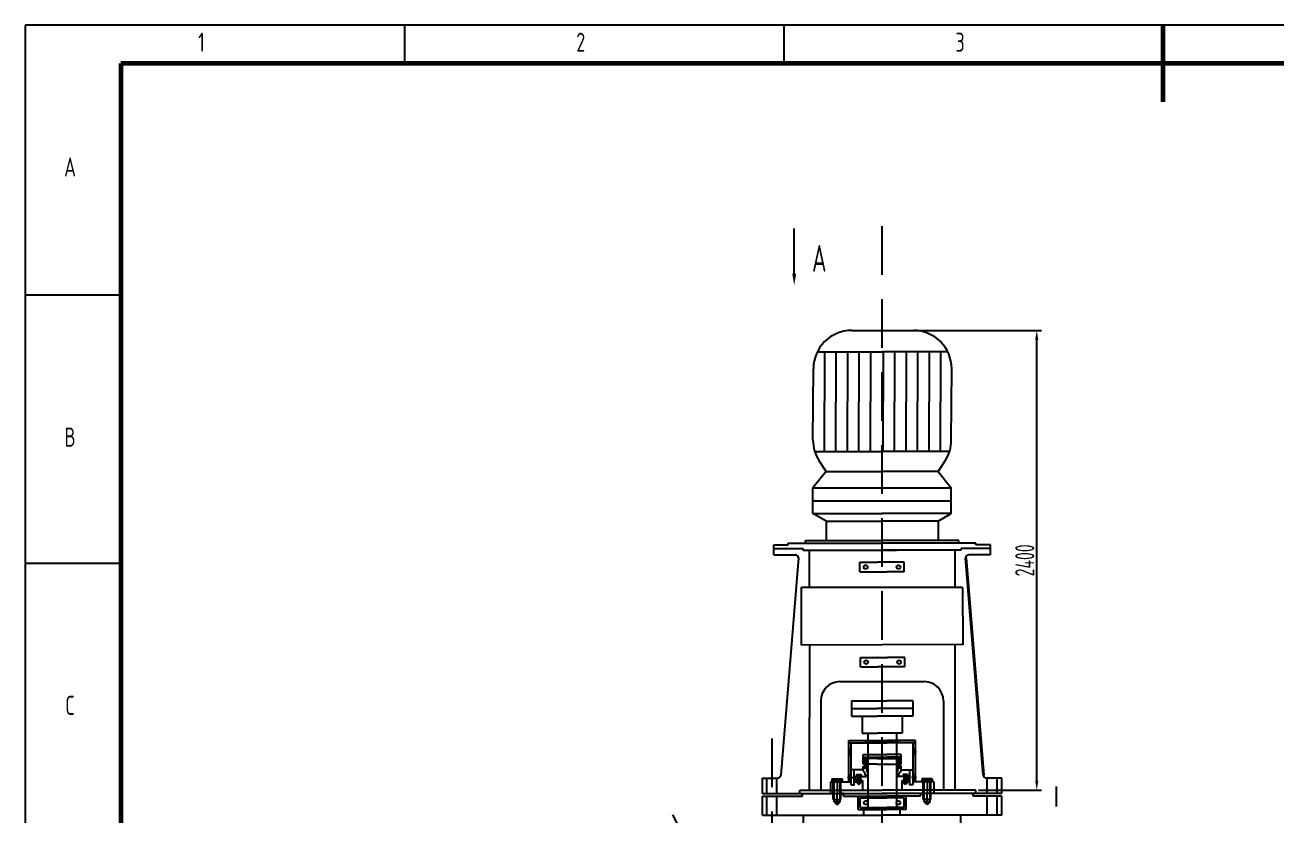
# Model space of a CAD drawing. Header units: millimetres. Extents: x 5997 to 6592, y 1999 to 2840.
# Drawn here: x 5997.7 to 6324.4, y 2634 to 2840.4 of the extents above; entities that cross this region are included whole.
import ezdxf

# ---------------------------------------------------------------- set-up
doc = ezdxf.new("R2010")
doc.units = ezdxf.units.MM
doc.linetypes.add('DASHED', pattern=[19.05, 12.7, -6.35])
for name, color, linetype in [('0-Equipment', 7, 'Continuous'), ('CENTER', 10, 'DASHED'), ('DLI', 5, 'Continuous'), ('INSTRUCTION', 50, 'Continuous')]:
    doc.layers.add(name, color=color, linetype=linetype)
doc.layers.add('7-图框与标题栏', color=7, linetype='Continuous', lineweight=25)
doc.styles.add('5-gbcbig', font='gbenor.shx', dxfattribs={"width": 0.7, "height": 5, "bigfont": 'gbcbig.shx'})
doc.styles.add('7-gbcbig', font='gbenor.shx', dxfattribs={"width": 0.7, "height": 7, "bigfont": 'gbcbig.shx'})
doc.styles.add('Sense 8 1', font='gbenor.shx', dxfattribs={"width": 0.8, "height": 3.5})
doc.dimstyles.new('GBCBIG', dxfattribs={"dimtxt": 5, "dimasz": 2.5, "dimexe": 1.25, "dimexo": 0.625, "dimtad": 1, "dimdec": 0, "dimlfac": 20, "dimtxsty": '5-gbcbig', "dimcen": 2.5, "dimclrd": 256, "dimclrt": 256, "dimadec": 0, "dimazin": 0, "dimtfac": 1, "dimtdec": 0, "dimtmove": 0, "dimatfit": 3, "dimfxl": 0, "dimlwd": -1, "dimarcsym": 0})

# ---------------------------------------------------------------- blocks, each defined once
blk = doc.blocks.new('*D135')
at = {"layer": 'Defpoints', "color": 0, "transparency": 16777216}
for p in [(6221.29, 2760.73), (6261.72, 2760.73), (6245.87, 2640.71)]:
    blk.add_point(p, dxfattribs=at)
at = {"layer": 'DLI', "color": 0, "lineweight": -2, "transparency": 16777216}
for p, q in [((6221.91, 2760.73), (6262.97, 2760.73)), ((6246.49, 2640.71), (6262.97, 2640.71))]:
    blk.add_line(p, q, dxfattribs=at)
at = {"layer": 'DLI', "transparency": 16777216}
blk.add_line((6261.72, 2643.21), (6261.72, 2758.23), dxfattribs=at)
for points in [[(6261.31, 2758.23), (6262.14, 2758.23), (6261.72, 2760.73)], [(6261.31, 2643.21), (6262.14, 2643.21), (6261.72, 2640.71)]]:
    blk.add_solid(points, dxfattribs=at)
at = {"layer": 'DLI', "transparency": 16777216, "insert": (6258.6, 2700.72), "char_height": 5, "attachment_point": 5, "rotation": 90, "style": '5-gbcbig'}
blk.add_mtext('2400', dxfattribs=at)

msp = doc.modelspace()

# ---------------------------------------------------------------- linework, layer by layer
at = {"layer": '0-Equipment'}
for p, q in [((6213.4303, 2760.733), (6229.5306, 2760.733)), ((6204.4424, 2755.1169), (6221.4804, 2755.1169)), ((6206.3244, 2755.1169), (6206.2091, 2729.166)), ((6209.3244, 2755.1169), (6209.2091, 2729.166)), ((6212.3244, 2755.1169), (6212.2091, 2729.166)), ((6215.3244, 2755.1169), (6215.2091, 2729.166)), ((6218.3244, 2755.1169), (6218.2091, 2729.166)), ((6238.5185, 2755.1169), (6221.4804, 2755.1169)), ((6221.6365, 2755.1169), (6221.5211, 2729.166)), ((6224.6365, 2755.1169), (6224.5211, 2729.166)), ((6227.6365, 2755.1169), (6227.5211, 2729.166)), ((6230.6365, 2755.1169), (6230.5211, 2729.166)), ((6233.6365, 2755.1169), (6233.5211, 2729.166)), ((6236.6365, 2755.1169), (6236.5211, 2729.166)), ((6203.3149, 2732.1197), (6203.4303, 2750.733)), ((6239.4152, 2732.1197), (6239.5306, 2750.733)), ((6206.7323, 2723.8859), (6204.9198, 2726.6863)), ((6235.9979, 2723.8859), (6237.8103, 2726.6863)), ((6206.7323, 2723.8859), (6203.3149, 2719.6338)), ((6206.7323, 2723.8859), (6221.3651, 2723.8859)), ((6206.7323, 2723.8859), (6221.3651, 2723.8859)), ((6235.9979, 2723.8859), (6221.3651, 2723.8859)), ((6235.9979, 2723.8859), (6221.3651, 2723.8859)), ((6235.9979, 2723.8859), (6239.4152, 2719.6338)), ((6203.3149, 2719.6338), (6239.4152, 2719.6338)), ((6203.3149, 2716.2739), (6239.4152, 2716.2739)), ((6203.3149, 2712.914), (6221.3651, 2712.914)), ((6206.7323, 2710.914), (6203.3149, 2712.914)), ((6239.4152, 2712.914), (6221.3651, 2712.914)), ((6235.9979, 2710.914), (6239.4152, 2712.914)), ((6206.7323, 2710.914), (6221.3651, 2710.914)), ((6206.7323, 2710.914), (6206.7323, 2705.914)), ((6235.9979, 2710.914), (6221.3651, 2710.914)), ((6235.9979, 2710.914), (6235.9979, 2705.914)), ((6201.3651, 2705.214), (6201.3651, 2705.914)), ((6201.3651, 2705.914), (6221.3651, 2705.914)), ((6241.3651, 2705.914), (6221.3651, 2705.914)), ((6241.3651, 2705.214), (6241.3651, 2705.914)), ((6193.1151, 2704.814), (6196.8651, 2704.814)), ((6193.1151, 2702.1839), (6193.1151, 2704.814)), ((6193.1151, 2703.814), (6200.7465, 2703.814)), ((6193.1151, 2702.1839), (6198.7421, 2702.1839)), ((6196.8651, 2704.814), (6196.8651, 2705.214)), ((6196.8651, 2705.214), (6221.3651, 2705.214)), ((6200.7465, 2703.414), (6200.7465, 2703.814)), ((6200.7465, 2703.414), (6221.3651, 2703.414)), ((6202.3651, 2703.414), (6202.3676, 2693.7264)), ((6217.6151, 2703.414), (6225.1151, 2703.414)), ((6245.8651, 2705.214), (6221.3651, 2705.214)), ((6241.9836, 2703.414), (6221.3651, 2703.414)), ((6240.3651, 2703.414), (6240.3676, 2693.7362)), ((6249.6151, 2703.814), (6241.9836, 2703.814)), ((6241.9836, 2703.414), (6241.9836, 2703.814)), ((6249.6151, 2702.1839), (6243.9881, 2702.1839)), ((6245.8651, 2704.814), (6245.8651, 2705.214)), ((6249.6151, 2704.814), (6245.8651, 2704.814)), ((6249.6151, 2702.1839), (6249.6151, 2704.814)), ((6199.5418, 2701.3612), (6194.9324, 2644.6497)), ((6202.3651, 2699.7256), (6202.3312, 2696.7258)), ((6215.5722, 2697.7256), (6215.5722, 2700.2256)), ((6215.5722, 2700.2256), (6220.0722, 2700.2256)), ((6220.0722, 2700.2256), (6220.1151, 2700.2256)), ((6222.6151, 2700.2256), (6220.1151, 2700.2256)), ((6222.658, 2700.2256), (6222.6151, 2700.2256)), ((6227.158, 2700.2256), (6222.658, 2700.2256)), ((6227.158, 2697.7256), (6227.158, 2700.2256)), ((6215.5722, 2697.7256), (6220.0722, 2697.7256)), ((6220.0722, 2697.7256), (6220.1151, 2697.7256)), ((6220.1151, 2697.7256), (6222.6151, 2697.7256)), ((6222.658, 2697.7256), (6222.6151, 2697.7256)), ((6227.158, 2697.7256), (6222.658, 2697.7256)), ((6200.3312, 2693.7258), (6242.3636, 2693.7367)), ((6200.3651, 2678.6228), (6200.3651, 2693.7258)), ((6242.3638, 2693.6545), (6242.4044, 2678.6545)), ((6242.4042, 2678.7367), (6200.3651, 2678.6228)), ((6202.3799, 2678.6283), (6202.3651, 2640.714)), ((6240.3832, 2678.7312), (6240.3651, 2640.714)), ((6215.7026, 2675.4004), (6220.2026, 2675.4004)), ((6215.7026, 2672.9004), (6215.7026, 2675.4004)), ((6215.7026, 2672.9004), (6220.2026, 2672.9004)), ((6220.2147, 2675.4004), (6220.2026, 2675.4004)), ((6220.2147, 2672.9004), (6220.2026, 2672.9004)), ((6220.2147, 2675.4004), (6220.2576, 2675.4004)), ((6220.2147, 2672.9004), (6220.2576, 2672.9004)), ((6220.2576, 2675.4004), (6222.7576, 2675.4004)), ((6222.7576, 2672.9004), (6220.2576, 2672.9004)), ((6222.8005, 2675.4004), (6222.7576, 2675.4004)), ((6222.8005, 2672.9004), (6222.7576, 2672.9004)), ((6222.8005, 2675.4004), (6222.8127, 2675.4004)), ((6222.8005, 2672.9004), (6222.8127, 2672.9004)), ((6227.3127, 2675.4004), (6222.8127, 2675.4004)), ((6227.3127, 2672.9004), (6222.8127, 2672.9004)), ((6227.3127, 2672.9004), (6227.3127, 2675.4004)), ((6210.3651, 2669.064), (6232.3651, 2669.064)), ((6205.3651, 2664.064), (6205.3651, 2640.714)), ((6213.3773, 2664.064), (6220.0722, 2664.064)), ((6213.3773, 2664.064), (6213.3773, 2660.064)), ((6220.0722, 2664.064), (6220.1151, 2664.064)), ((6220.1151, 2664.064), (6222.6151, 2664.064)), ((6222.658, 2664.064), (6222.6151, 2664.064)), ((6229.3529, 2664.064), (6222.658, 2664.064)), ((6229.3529, 2664.064), (6229.3529, 2660.064)), ((6237.3651, 2664.064), (6237.3651, 2640.714)), ((6213.3773, 2662.064), (6220.0722, 2662.064)), ((6213.3773, 2660.064), (6220.0722, 2660.064)), ((6216.1673, 2660.064), (6216.1673, 2655.6087)), ((6222.658, 2662.064), (6220.0722, 2662.064)), ((6220.0722, 2660.064), (6220.1151, 2660.064)), ((6222.6151, 2660.064), (6220.1151, 2660.064)), ((6222.658, 2660.064), (6222.6151, 2660.064)), ((6229.3529, 2662.064), (6222.658, 2662.064)), ((6229.3529, 2660.064), (6222.658, 2660.064)), ((6226.5629, 2660.064), (6226.5629, 2655.6087)), ((6212.6672, 2642.914), (6212.6672, 2653.714)), ((6212.6672, 2653.714), (6220.1151, 2653.714)), ((6216.1673, 2655.6087), (6220.1151, 2655.6087)), ((6217.6151, 2655.6087), (6217.6151, 2635.714)), ((6220.0722, 2653.5515), (6220.1151, 2653.5515)), ((6220.0722, 2653.3119), (6220.1151, 2653.3119)), ((6222.6151, 2655.6087), (6220.1151, 2655.6087)), ((6220.1151, 2653.714), (6222.6151, 2653.714)), ((6220.1151, 2653.5515), (6222.6151, 2653.5515)), ((6220.1151, 2653.3119), (6222.6151, 2653.3119)), ((6226.5629, 2655.6087), (6222.6151, 2655.6087)), ((6230.063, 2653.714), (6222.6151, 2653.714)), ((6222.658, 2653.5515), (6222.6151, 2653.5515)), ((6222.658, 2653.3119), (6222.6151, 2653.3119)), ((6225.1151, 2655.6087), (6225.1151, 2635.714)), ((6230.063, 2642.914), (6230.063, 2653.714)), ((6212.4137, 2650.714), (6213.4541, 2650.714)), ((6212.6672, 2653.114), (6220.1151, 2653.114)), ((6212.6672, 2651.414), (6213.2672, 2651.414)), ((6212.6672, 2651.214), (6213.2672, 2651.214)), ((6212.6672, 2650.214), (6213.2672, 2650.214)), ((6212.6672, 2650.014), (6213.2672, 2650.014)), ((6213.2672, 2642.1332), (6213.2672, 2653.114)), ((6216.4112, 2647.5053), (6216.4112, 2650.0667)), ((6216.4112, 2650.0667), (6220.0722, 2650.0667)), ((6217.6151, 2650.0667), (6217.6151, 2647.5053)), ((6220.0722, 2650.0667), (6220.1151, 2650.0667)), ((6220.1151, 2653.114), (6222.6151, 2653.114)), ((6220.1151, 2650.0667), (6222.6151, 2650.0667)), ((6230.063, 2653.114), (6222.6151, 2653.114)), ((6222.658, 2650.0667), (6222.6151, 2650.0667)), ((6226.319, 2650.0667), (6222.658, 2650.0667)), ((6225.1151, 2650.0667), (6225.1151, 2647.5053)), ((6226.319, 2647.5053), (6226.319, 2650.0667)), ((6230.3164, 2650.714), (6229.2761, 2650.714)), ((6229.463, 2642.1332), (6229.463, 2653.114)), ((6230.063, 2651.414), (6229.463, 2651.414)), ((6230.063, 2651.214), (6229.463, 2651.214)), ((6230.063, 2650.214), (6229.463, 2650.214)), ((6230.063, 2650.014), (6229.463, 2650.014)), ((6216.6536, 2647.5053), (6216.4112, 2647.5053)), ((6216.6536, 2648.7386), (6216.6536, 2647.5053)), ((6217.321, 2648.7386), (6216.6536, 2648.7386)), ((6217.2873, 2648.5807), (6216.6873, 2648.2807)), ((6216.6873, 2648.2807), (6217.2873, 2647.9807)), ((6217.2873, 2647.9807), (6216.6873, 2647.6807)), ((6216.6873, 2647.6807), (6217.2873, 2647.3807)), ((6217.2873, 2647.3807), (6216.6873, 2647.0807)), ((6216.6873, 2647.0807), (6216.9873, 2646.965)), ((6216.8338, 2648.9782), (6216.8338, 2648.7386)), ((6216.9873, 2648.7386), (6216.9873, 2646.7028)), ((6216.9873, 2648.7386), (6217.2873, 2648.5807)), ((6217.1408, 2648.9782), (6217.1408, 2648.7386)), ((6217.321, 2647.5053), (6217.321, 2648.7386)), ((6220.0722, 2647.5053), (6217.321, 2647.5053)), ((6220.0722, 2649.3965), (6220.1151, 2649.3965)), ((6220.0722, 2648.9782), (6220.1151, 2648.9782)), ((6220.0722, 2647.5053), (6220.1151, 2647.5053)), ((6220.1151, 2649.3965), (6222.6151, 2649.3965)), ((6220.1151, 2648.9782), (6222.6151, 2648.9782)), ((6220.1151, 2647.5053), (6222.6151, 2647.5053)), ((6222.658, 2649.3965), (6222.6151, 2649.3965)), ((6222.658, 2648.9782), (6222.6151, 2648.9782)), ((6222.658, 2647.5053), (6222.6151, 2647.5053)), ((6222.658, 2647.5053), (6225.4091, 2647.5053)), ((6225.4091, 2647.5053), (6225.4091, 2648.7386)), ((6225.4091, 2648.7386), (6226.0766, 2648.7386)), ((6225.7429, 2648.7386), (6225.4429, 2648.5807)), ((6225.4429, 2648.5807), (6226.0429, 2648.2807)), ((6226.0429, 2648.2807), (6225.4429, 2647.9807)), ((6225.4429, 2647.9807), (6226.0429, 2647.6807)), ((6226.0429, 2647.6807), (6225.4429, 2647.3807)), ((6225.4429, 2647.3807), (6226.0429, 2647.0807)), ((6225.5893, 2648.9782), (6225.5893, 2648.7386)), ((6225.7429, 2648.7386), (6225.7429, 2646.7028)), ((6226.0429, 2647.0807), (6225.7429, 2646.965)), ((6225.8964, 2648.9782), (6225.8964, 2648.7386)), ((6226.0766, 2648.7386), (6226.0766, 2647.5053)), ((6226.0766, 2647.5053), (6226.319, 2647.5053)), ((6190.1151, 2639.914), (6190.1151, 2643.914)), ((6190.1151, 2643.914), (6194.1361, 2643.914)), ((6191.3151, 2639.914), (6191.3151, 2643.914)), ((6193.9151, 2639.914), (6193.9151, 2643.914)), ((6208.2706, 2643.714), (6210.9595, 2643.714)), ((6208.2706, 2643.714), (6208.2706, 2643.214)), ((6208.8972, 2643.714), (6208.8972, 2643.214)), ((6210.3329, 2643.714), (6210.3329, 2643.214)), ((6210.9595, 2643.714), (6210.9595, 2643.214)), ((6212.3523, 2644.0573), (6213.6903, 2644.0573)), ((6212.6672, 2644.7573), (6213.2672, 2644.7573)), ((6212.6672, 2644.5573), (6213.2672, 2644.5573)), ((6212.6672, 2643.5573), (6213.2672, 2643.5573)), ((6216.4112, 2646.0694), (6214.093, 2646.0694)), ((6214.3753, 2643.2955), (6214.3733, 2644.3399)), ((6214.3733, 2644.3399), (6217.267, 2644.3399)), ((6214.7083, 2644.8457), (6215.8769, 2644.8457)), ((6214.7083, 2644.8457), (6214.7083, 2644.4457)), ((6214.7083, 2644.4457), (6215.8769, 2644.4457)), ((6214.8926, 2644.4457), (6214.8926, 2642.5735)), ((6215.0223, 2644.4457), (6215.0223, 2644.8457)), ((6215.2926, 2644.4457), (6215.2926, 2642.2252)), ((6215.5629, 2644.4457), (6215.5629, 2644.8457)), ((6215.6926, 2644.4457), (6215.6926, 2642.5735)), ((6215.8769, 2644.8457), (6215.8769, 2644.4457)), ((6216.4112, 2646.0694), (6216.4112, 2646.5138)), ((6216.4112, 2646.5138), (6217.3751, 2646.5138)), ((6216.4112, 2645.7851), (6216.4112, 2646.0694)), ((6216.9614, 2645.1134), (6216.4112, 2645.7851)), ((6216.9614, 2644.6656), (6216.9614, 2645.1134)), ((6216.9614, 2644.6656), (6217.6151, 2644.6656)), ((6217.267, 2644.3399), (6217.267, 2644.6656)), ((6217.3751, 2646.5138), (6217.3751, 2645.4255)), ((6217.3751, 2645.4255), (6217.6151, 2645.4255)), ((6225.355, 2645.4255), (6225.1151, 2645.4255)), ((6225.7688, 2644.6656), (6225.1151, 2644.6656)), ((6226.319, 2646.5138), (6225.355, 2646.5138)), ((6225.355, 2646.5138), (6225.355, 2645.4255)), ((6225.4631, 2644.3399), (6225.4631, 2644.6656)), ((6228.3568, 2644.3399), (6225.4631, 2644.3399)), ((6225.7688, 2645.1134), (6226.319, 2645.7851)), ((6225.7688, 2644.6656), (6225.7688, 2645.1134)), ((6226.319, 2646.0694), (6226.319, 2646.5138)), ((6226.319, 2645.7851), (6226.319, 2646.0694)), ((6226.319, 2646.0694), (6228.6372, 2646.0694)), ((6228.0219, 2644.8457), (6226.8533, 2644.8457)), ((6226.8533, 2644.8457), (6226.8533, 2644.4457)), ((6228.0219, 2644.4457), (6226.8533, 2644.4457)), ((6227.0376, 2644.4457), (6227.0376, 2642.5735)), ((6227.1673, 2644.4457), (6227.1673, 2644.8457)), ((6227.4376, 2644.4457), (6227.4376, 2642.2252)), ((6227.7079, 2644.4457), (6227.7079, 2644.8457)), ((6227.8376, 2644.4457), (6227.8376, 2642.5735)), ((6228.0219, 2644.8457), (6228.0219, 2644.4457)), ((6228.3548, 2643.2955), (6228.3568, 2644.3399)), ((6230.3779, 2644.0573), (6229.0398, 2644.0573)), ((6230.063, 2644.7573), (6229.463, 2644.7573)), ((6230.063, 2644.5573), (6229.463, 2644.5573)), ((6230.063, 2643.5573), (6229.463, 2643.5573)), ((6234.4595, 2643.714), (6231.7706, 2643.714)), ((6231.7706, 2643.714), (6231.7706, 2643.214)), ((6232.3972, 2643.714), (6232.3972, 2643.214)), ((6233.8329, 2643.714), (6233.8329, 2643.214)), ((6234.4595, 2643.714), (6234.4595, 2643.214)), ((6252.6151, 2643.914), (6248.594, 2643.914)), ((6248.8151, 2639.914), (6248.8151, 2643.914)), ((6251.4151, 2639.914), (6251.4151, 2643.914)), ((6252.6151, 2639.914), (6252.6151, 2643.914)), ((6199.8651, 2640.714), (6221.3651, 2640.714)), ((6199.8651, 2639.914), (6199.8651, 2640.714)), ((6207.8651, 2642.914), (6207.8651, 2639.914)), ((6207.8651, 2642.914), (6213.2672, 2642.914)), ((6208.2706, 2643.214), (6210.9595, 2643.214)), ((6208.6151, 2638.2817), (6208.6151, 2643.214)), ((6208.8151, 2637.6676), (6208.8151, 2643.214)), ((6209.6151, 2643.214), (6209.6151, 2639.914)), ((6210.4151, 2637.6676), (6210.4151, 2643.214)), ((6210.6151, 2638.2817), (6210.6151, 2643.214)), ((6212.6672, 2643.3573), (6213.2672, 2643.3573)), ((6214.093, 2642.914), (6216.2078, 2642.914)), ((6216.2098, 2643.2955), (6214.3753, 2643.2955)), ((6214.8926, 2642.5735), (6215.6926, 2642.5735)), ((6214.8926, 2642.5735), (6215.2926, 2642.2252)), ((6215.2926, 2642.2252), (6215.6926, 2642.5735)), ((6216.2078, 2643.2955), (6216.2078, 2640.714)), ((6216.2078, 2640.714), (6217.6151, 2640.714)), ((6245.8651, 2640.714), (6221.3651, 2640.714)), ((6226.5223, 2640.714), (6225.1151, 2640.714)), ((6226.5203, 2643.2955), (6228.3548, 2643.2955)), ((6226.5223, 2643.2955), (6226.5223, 2640.714)), ((6228.6372, 2642.914), (6226.5223, 2642.914)), ((6227.8376, 2642.5735), (6227.0376, 2642.5735)), ((6227.4376, 2642.2252), (6227.0376, 2642.5735)), ((6227.8376, 2642.5735), (6227.4376, 2642.2252)), ((6230.063, 2643.3573), (6229.463, 2643.3573)), ((6234.8651, 2642.914), (6229.463, 2642.914)), ((6234.4595, 2643.214), (6231.7706, 2643.214)), ((6232.1151, 2638.2817), (6232.1151, 2643.214)), ((6232.3151, 2637.6676), (6232.3151, 2643.214)), ((6233.1151, 2643.214), (6233.1151, 2639.914)), ((6233.9151, 2637.6676), (6233.9151, 2643.214)), ((6234.1151, 2638.2817), (6234.1151, 2643.214)), ((6234.8651, 2642.914), (6234.8651, 2639.914)), ((6245.8651, 2639.914), (6245.8651, 2640.714)), ((6190.1151, 2639.914), (6221.3651, 2639.914)), ((6190.1151, 2639.214), (6200.6151, 2639.214)), ((6190.1151, 2634.214), (6190.1151, 2639.214)), ((6191.3151, 2634.214), (6191.3151, 2639.214)), ((6193.9151, 2634.214), (6193.9151, 2639.214)), ((6200.6151, 2639.914), (6212.5651, 2639.914)), ((6200.6151, 2639.214), (6200.6151, 2639.914)), ((6207.8651, 2639.914), (6208.6151, 2639.914)), ((6208.6151, 2638.2817), (6210.6151, 2638.2817)), ((6208.8151, 2637.6676), (6209.6151, 2636.955)), ((6208.8151, 2637.6676), (6210.4151, 2637.6676)), ((6209.6151, 2636.955), (6209.6151, 2639.914)), ((6209.6151, 2636.955), (6210.4151, 2637.6676)), ((6211.3151, 2639.914), (6210.6151, 2639.914)), ((6211.3151, 2639.214), (6211.3151, 2639.914)), ((6211.3151, 2639.914), (6220.1151, 2639.914)), ((6211.3151, 2639.214), (6220.1151, 2639.214)), ((6215.1151, 2635.714), (6215.1151, 2639.214)), ((6215.6151, 2636.214), (6215.6151, 2638.714)), ((6215.6151, 2638.714), (6220.1151, 2638.714)), ((6220.1151, 2639.914), (6222.6151, 2639.914)), ((6220.1151, 2639.214), (6222.6151, 2639.214)), ((6220.1151, 2638.714), (6222.6151, 2638.714)), ((6252.6151, 2639.914), (6221.3651, 2639.914)), ((6231.4151, 2639.914), (6222.6151, 2639.914)), ((6231.4151, 2639.214), (6222.6151, 2639.214)), ((6227.1151, 2638.714), (6222.6151, 2638.714)), ((6227.1151, 2636.214), (6227.1151, 2638.714)), ((6227.6151, 2635.714), (6227.6151, 2639.214)), ((6245.1151, 2639.914), (6230.1651, 2639.914)), ((6231.4151, 2639.214), (6231.4151, 2639.914)), ((6231.4151, 2639.914), (6232.1151, 2639.914)), ((6234.1151, 2638.2817), (6232.1151, 2638.2817)), ((6233.1151, 2636.955), (6232.3151, 2637.6676)), ((6233.9151, 2637.6676), (6232.3151, 2637.6676)), ((6233.1151, 2636.955), (6233.1151, 2639.914)), ((6233.9151, 2637.6676), (6233.1151, 2636.955)), ((6234.8651, 2639.914), (6234.1151, 2639.914)), ((6245.1151, 2639.214), (6245.1151, 2639.914)), ((6252.6151, 2639.214), (6245.1151, 2639.214)), ((6248.8151, 2634.214), (6248.8151, 2639.214)), ((6251.4151, 2634.214), (6251.4151, 2639.214)), ((6252.6151, 2634.214), (6252.6151, 2639.214)), ((6190.1151, 2634.214), (6221.3651, 2634.214)), ((6200.7847, 2634.214), (6200.7847, 2626.0043)), ((6215.1151, 2635.714), (6220.1151, 2635.714)), ((6215.6151, 2636.214), (6220.1151, 2636.214)), ((6216.6151, 2634.214), (6216.6151, 2635.714)), ((6220.1151, 2636.214), (6222.6151, 2636.214)), ((6220.1151, 2635.714), (6222.6151, 2635.714)), ((6252.6151, 2634.214), (6221.3651, 2634.214)), ((6227.1151, 2636.214), (6222.6151, 2636.214)), ((6227.6151, 2635.714), (6222.6151, 2635.714)), ((6226.1151, 2634.214), (6226.1151, 2635.714)), ((6241.7847, 2634.214), (6241.7847, 2626.0277))]:
    msp.add_line(p, q, dxfattribs=at)
at = {"layer": '0-Equipment', "lineweight": 40}
msp.add_line((6243.1884, 2701.3612), (6247.7944, 2644.6914), dxfattribs=at)
at = {"layer": '0-Equipment'}
for points in [[(6203.7611, 2729.166), (6221.3651, 2729.166)], [(6238.969, 2729.166), (6221.3651, 2729.166)], [(6203.3149, 2712.914), (6203.3149, 2719.6338)], [(6239.4152, 2712.914), (6239.4152, 2719.6338)], [(6220.0722, 2653.3119), (6217.1604, 2653.3119), (6217.1604, 2653.5515), (6220.0722, 2653.5515)], [(6222.658, 2653.3119), (6225.5697, 2653.3119), (6225.5697, 2653.5515), (6222.658, 2653.5515)], [(6217.4951, 2645.4255), (6217.4951, 2646.7028), (6216.4112, 2646.7028), (6216.4112, 2646.965), (6217.6151, 2646.965)], [(6220.0722, 2648.9782), (6216.6137, 2648.9782), (6216.6137, 2649.3965), (6220.0722, 2649.3965)], [(6222.658, 2648.9782), (6226.1164, 2648.9782), (6226.1164, 2649.3965), (6222.658, 2649.3965)], [(6225.2351, 2645.4255), (6225.2351, 2646.7028), (6226.319, 2646.7028), (6226.319, 2646.965), (6225.1151, 2646.965)], [(6213.2672, 2642.1332), (6214.093, 2642.1332), (6214.093, 2646.0694), (6213.2672, 2646.0694)], [(6229.463, 2642.1332), (6228.6372, 2642.1332), (6228.6372, 2646.0694), (6229.463, 2646.0694)]]:
    msp.add_lwpolyline(points, dxfattribs=at)
for centre in [(6217.0722, 2698.9756), (6225.658, 2698.9756), (6217.2026, 2674.1504), (6225.8127, 2674.1504), (6217.1151, 2637.464), (6225.6151, 2637.464)]:
    msp.add_circle(centre, 0.5, dxfattribs=at)
for centre, radius, start, end in [((6213.4303, 2750.733), 10, 90, 180), ((6229.5306, 2750.733), 10, 0, 90), ((6213.3149, 2732.1197), 10, 180, 212.911558), ((6229.4152, 2732.1197), 10, 327.088442, 0), ((6198.7421, 2701.3839), 0.8, 358.37673, 90), ((6243.9881, 2701.3839), 0.8, 90, 181.62327), ((6210.3651, 2664.064), 5, 90, 180), ((6232.3651, 2664.064), 5, 0, 90), ((6194.135, 2644.7145), 0.8, 268.053872, 355.353375), ((6248.594, 2644.714), 0.8, 181.62327, 270)]:
    msp.add_arc(centre, radius, start, end, dxfattribs=at)
at = {"layer": '7-图框与标题栏'}
for p, q in [((6096.6734, 2840.4355), (6096.6734, 2830.4355)), ((6195.6734, 2840.4355), (6195.6734, 2830.4355)), ((6022.6734, 2769.9355), (5997.6734, 2769.9355)), ((6022.6734, 2699.9355), (5997.6734, 2699.9355))]:
    msp.add_line(p, q, dxfattribs=at)
at = {"layer": '7-图框与标题栏', "lineweight": 60}
msp.add_line((6294.6734, 2840.4355), (6294.6734, 2820.4355), dxfattribs=at)
at = {"layer": '7-图框与标题栏'}
msp.add_lwpolyline([(5997.6734, 2840.4355), (5997.6734, 1999.4355), (6591.6734, 1999.4355), (6591.6734, 2840.4355)], close=True, dxfattribs=at)
at = {"layer": '7-图框与标题栏', "lineweight": 60}
msp.add_lwpolyline([(6022.6734, 2830.4355), (6022.6734, 2009.4355), (6581.6734, 2009.4355), (6581.6734, 2830.4355)], close=True, dxfattribs=at)
at = {"layer": 'CENTER'}
for p, q in [((6221.2866, 2787.9168), (6221.2866, 2285.2962)), ((6192.6151, 2654.2537), (6192.6151, 2624.1717)), ((6266.9213, 2484.0456), (6266.9213, 2641.7226)), ((6166.6288, 2634.2929), (6181.4789, 2605.148))]:
    msp.add_line(p, q, dxfattribs=at)
at = {"layer": 'INSTRUCTION', "linetype": 'Continuous'}
msp.add_line((6198.4306, 2775.5278), (6198.4306, 2787.296), dxfattribs=at)
msp.add_solid([(6197.9303, 2775.5117), (6198.9303, 2775.5117), (6198.4303, 2772.5117)], dxfattribs=at)

# ---------------------------------------------------------------- texts
at = {"layer": '7-图框与标题栏', "char_height": 5, "width": 10, "attachment_point": 5, "style": 'Sense 8 1'}
for s, insert in [('1', (6043.712, 2835.9578)), ('2', (6142.712, 2835.9578)), ('3', (6241.712, 2835.9578)), ('A', (6009.4234, 2803.3883)), ('B', (6009.4234, 2732.8883)), ('C', (6009.4234, 2662.8883))]:
    msp.add_mtext(s, dxfattribs=dict(at, insert=insert))
at = {"layer": 'INSTRUCTION', "lineweight": 25, "ltscale": 0.3, "insert": (6203.08, 2783.0376), "char_height": 7, "attachment_point": 1, "style": '7-gbcbig'}
msp.add_mtext_dynamic_manual_height_columns('A ', width=14.877449, gutter_width=15, heights=[0], dxfattribs=at)

# ---------------------------------------------------------------- dimensions: what is measured, and where the dimension line sits
at = {"layer": 'DLI'}
dim = msp.add_linear_dim(base=(6261.7238, 2760.733), p1=(6245.8651, 2640.714), p2=(6221.2866, 2760.733), angle=90, dimstyle='GBCBIG', dxfattribs=at)
dim.commit()
dim.dimension.update_dxf_attribs({"geometry": '*D135', "text_midpoint": (6258.5988, 2700.7235)})

doc.saveas('drawing.dxf')
